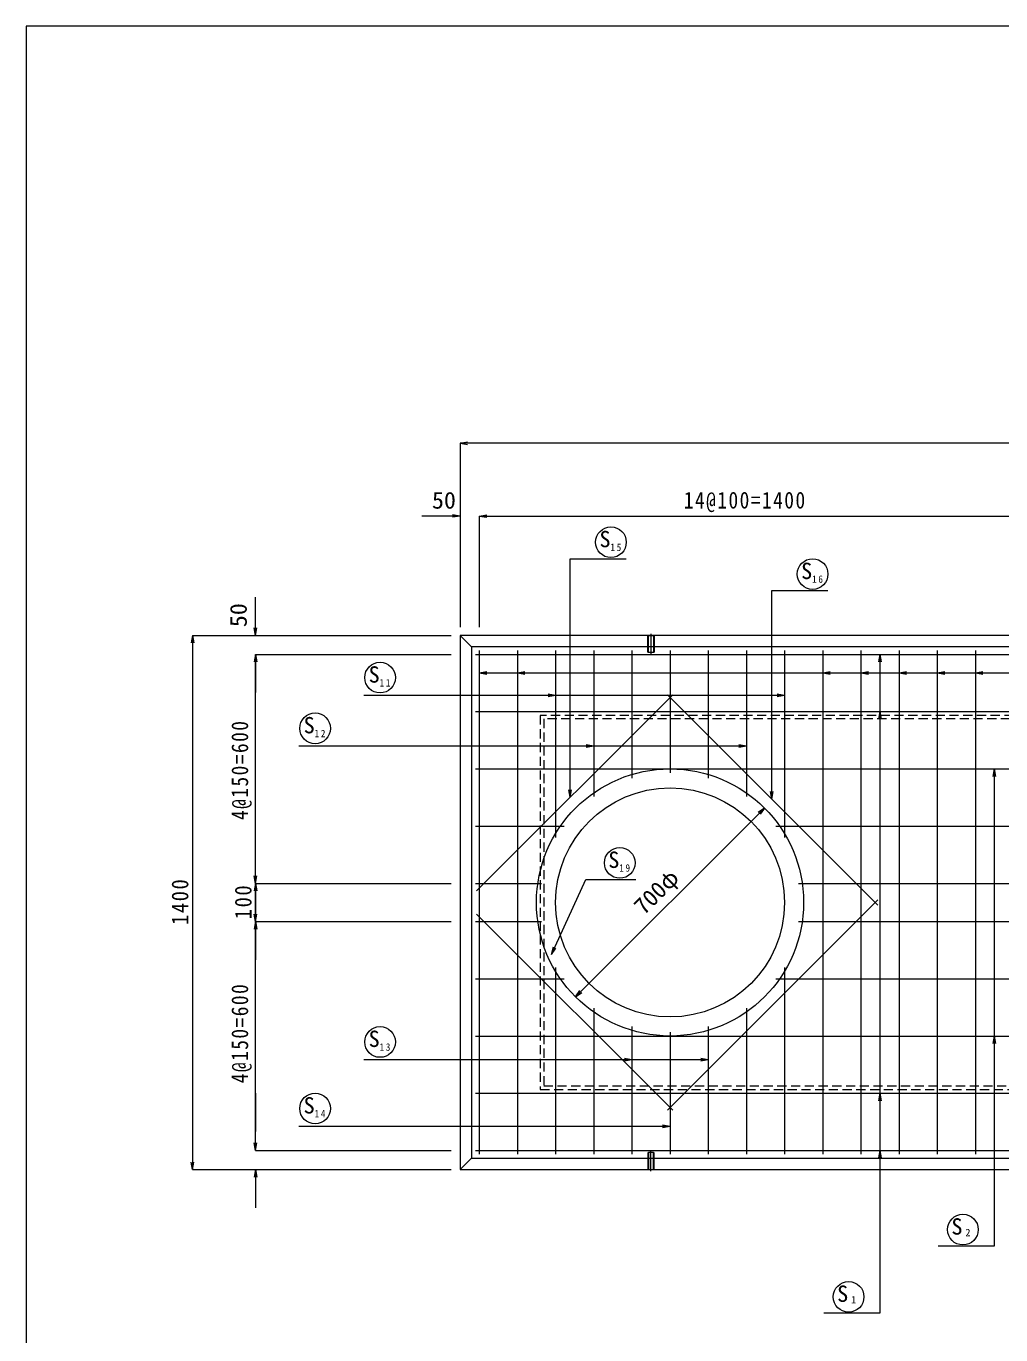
# Model space of a CAD drawing. Units: millimetres at full size, sheet at 1:20; details may follow other scales. Extents: x -10763 to 3978, y -2819 to 6691.
# Drawn here: x -3978 to -1425, y -611 to 2819 of the extents above; entities that cross this region are included whole.
import ezdxf
from ezdxf.enums import TextEntityAlignment as Align

# ---------------------------------------------------------------- set-up
doc = ezdxf.new("R2010")
doc.units = ezdxf.units.MM
doc.header["$LTSCALE"] = 20
doc.linetypes.add('DASHED1', pattern=[1.8, 1.2, -0.6])
for name, color, linetype, lineweight in [('0-0_図面枠', 4, 'Continuous', 9), ('0-3_鉄筋', 7, 'Continuous', 9), ('0-6_寸法', 4, 'Continuous', 9), ('0-F', 7, 'Continuous', 9), ('1-0', 7, 'Continuous', 9)]:
    doc.layers.add(name, color=color, linetype=linetype, lineweight=lineweight)
doc.styles.add('ＭＳ ゴシック', font='')
doc.styles.get('ＭＳ ゴシック').set_extended_font_data('MS Gothic')

msp = doc.modelspace()

# ---------------------------------------------------------------- linework, layer by layer
at = {"layer": '0-0_図面枠', "color": 3}
for p, q in [((-2811.42, 1192.26), (-2841.42, 1222.26)), ((-2811.42, 1192.26), (-2811.42, -147.74)), ((228.58, 1192.26), (-2811.42, 1192.26)), ((-2811.42, -147.74), (-2841.42, -177.74)), ((-2811.42, -147.74), (228.58, -147.74))]:
    msp.add_line(p, q, dxfattribs=at)
at = {"layer": '0-0_図面枠'}
for p, q in [((-2348.32, 1177.26), (-2348.32, 1222.26)), ((-2348.32, 1177.26), (-2348.32, 1222.26)), ((-2341.42, 1226.2), (-2341.42, 1173.31)), ((-2341.42, 1226.2), (-2341.42, 1173.31)), ((-2334.52, 1222.26), (-2334.52, 1177.26)), ((-2334.52, 1222.26), (-2334.52, 1177.26)), ((-2348.32, 1177.26), (-2349.42, 1178.36)), ((-2348.32, 1177.26), (-2349.42, 1178.36)), ((-2334.52, 1177.26), (-2348.32, 1177.26)), ((-2334.52, 1177.26), (-2348.32, 1177.26)), ((-2333.42, 1178.36), (-2334.52, 1177.26)), ((-2333.42, 1178.36), (-2334.52, 1177.26)), ((-2348.32, -132.74), (-2349.42, -133.84)), ((-2348.32, -132.74), (-2349.42, -133.84)), ((-2348.32, -132.74), (-2348.32, -177.74)), ((-2334.52, -132.74), (-2348.32, -132.74)), ((-2348.32, -132.74), (-2348.32, -177.74)), ((-2334.52, -132.74), (-2348.32, -132.74)), ((-2341.42, -181.69), (-2341.42, -128.8)), ((-2341.42, -181.69), (-2341.42, -128.8)), ((-2334.52, -177.74), (-2334.52, -132.74)), ((-2333.42, -133.84), (-2334.52, -132.74)), ((-2334.52, -177.74), (-2334.52, -132.74)), ((-2333.42, -133.84), (-2334.52, -132.74))]:
    msp.add_line(p, q, dxfattribs=at)
at = {"layer": '0-0_図面枠', "color": 7, "linetype": 'DASHED1'}
for p, q in [((48.58, 1012.26), (-2631.42, 1012.26)), ((-2631.42, 1012.26), (-2631.42, 32.26)), ((-2622.42, 41.26), (39.58, 41.26)), ((-2631.42, 32.26), (48.58, 32.26))]:
    msp.add_line(p, q, dxfattribs=at)
at = {"layer": '0-0_図面枠', "color": 3}
msp.add_lwpolyline([(-2841.42, -177.74), (258.58, -177.74), (258.58, 1222.26), (-2841.42, 1222.26)], close=True, dxfattribs=at)
at = {"layer": '0-0_図面枠'}
for points in [[(-2349.42, 1178.36), (-2349.42, 1222.26), (-2333.42, 1222.26), (-2333.42, 1178.36)], [(-2349.42, 1178.36), (-2349.42, 1222.26), (-2333.42, 1222.26), (-2333.42, 1178.36)], [(-2349.42, -133.84), (-2349.42, -177.74), (-2333.42, -177.74), (-2333.42, -133.84)], [(-2349.42, -133.84), (-2349.42, -177.74), (-2333.42, -177.74), (-2333.42, -133.84)]]:
    msp.add_lwpolyline(points, dxfattribs=at)
at = {"layer": '0-0_図面枠', "color": 7, "linetype": 'DASHED1'}
msp.add_lwpolyline([(39.58, 1003.26), (-2622.42, 1003.26), (-2622.42, 41.26)], dxfattribs=at)
at = {"layer": '0-0_図面枠', "color": 3}
msp.add_circle((-2291.42, 522.26), 300, dxfattribs=at)
at = {"layer": '0-3_鉄筋', "color": 2}
for p, q in [((-2801.42, 1172.26), (218.58, 1172.26)), ((-2791.42, 1182.26), (-2791.42, -137.74)), ((-2691.42, 1182.26), (-2691.42, -137.74)), ((-2591.42, 1182.26), (-2591.42, 692.53)), ((-2491.42, 1182.26), (-2491.42, 799.48)), ((-2391.42, 1182.26), (-2391.42, 847.67)), ((-2291.42, 1182.26), (-2291.42, 862.26)), ((-2191.42, 1182.26), (-2191.42, 847.67)), ((-2091.42, 1182.26), (-2091.42, 799.48)), ((-1991.42, 1182.26), (-1991.42, 692.53)), ((-1891.42, 1182.26), (-1891.42, -137.74)), ((-1791.42, 1182.26), (-1791.42, -137.74)), ((-1691.42, 1182.26), (-1691.42, -137.74)), ((-1591.42, 1182.26), (-1591.42, -137.74)), ((-1491.42, 1182.26), (-1491.42, -137.74)), ((-2284.34, 1066.73), (-2798.49, 552.59)), ((-1746.94, 515.19), (-2298.49, 1066.73)), ((-2801.42, 1022.26), (218.58, 1022.26)), ((-2801.42, 872.26), (-585.51, 872.26)), ((-2801.42, 722.26), (-2568.64, 722.26)), ((-2014.19, 722.26), (-719.42, 722.26)), ((-2801.42, 572.26), (-2627.83, 572.26)), ((-1955.01, 572.26), (-766.46, 572.26)), ((-2298.49, -22.22), (-1746.94, 529.33)), ((-2798.49, 491.93), (-2284.34, -22.22)), ((-2801.42, 472.26), (-2627.83, 472.26)), ((-1955.01, 472.26), (-766.46, 472.26)), ((-2591.42, 351.98), (-2591.42, -137.74)), ((-1991.42, 351.98), (-1991.42, -137.74)), ((-2801.42, 322.26), (-2568.64, 322.26)), ((-2014.19, 322.26), (-719.42, 322.26)), ((-2491.42, 245.03), (-2491.42, -137.74)), ((-2091.42, 245.03), (-2091.42, -137.74)), ((-2801.42, 172.26), (-585.51, 172.26)), ((-2391.42, 196.85), (-2391.42, -137.74)), ((-2291.42, 182.26), (-2291.42, -137.74)), ((-2191.42, 196.85), (-2191.42, -137.74)), ((-2801.42, 22.26), (218.58, 22.26)), ((-2801.42, -127.74), (218.58, -127.74))]:
    msp.add_line(p, q, dxfattribs=at)
at = {"layer": '0-3_鉄筋'}
for p, q in [((-2591.42, 1064.32), (-2611.11, 1067.79)), ((-2591.42, 1064.32), (-2611.11, 1060.85)), ((-1991.42, 1064.32), (-2011.11, 1067.79)), ((-1991.42, 1064.32), (-2011.11, 1060.85)), ((-2491.42, 931.44), (-2511.11, 934.92)), ((-2491.42, 931.44), (-2511.11, 927.97)), ((-2091.42, 931.44), (-2111.11, 934.92)), ((-2091.42, 931.44), (-2111.11, 927.97)), ((-2553.26, 797.81), (-2556.74, 817.51)), ((-2553.26, 797.81), (-2549.79, 817.51)), ((-2024.85, 793.09), (-2028.32, 812.79)), ((-2024.85, 793.09), (-2021.38, 812.79)), ((-2391.42, 109.47), (-2411.11, 112.95)), ((-2391.42, 109.47), (-2411.11, 106)), ((-2191.42, 109.47), (-2211.11, 112.95)), ((-2191.42, 109.47), (-2211.11, 106)), ((-2291.42, -64.84), (-2311.11, -61.37)), ((-2291.42, -64.84), (-2311.11, -68.31))]:
    msp.add_line(p, q, dxfattribs=at)
at = {"layer": '0-3_鉄筋', "color": 2}
msp.add_circle((-2291.42, 522.26), 350, dxfattribs=at)
at = {"layer": '0-6_寸法'}
for p, q in [((-2841.42, 1726.24), (-2821.72, 1729.72)), ((258.58, 1726.24), (-2841.42, 1726.24)), ((-2841.42, 1726.24), (-2821.72, 1722.77)), ((-2841.42, 1726.24), (-2841.42, 1534.98)), ((-2841.42, 1534.98), (-2941.42, 1534.98)), ((-2841.42, 1534.98), (-2861.11, 1538.45)), ((-2841.42, 1534.98), (-2861.11, 1531.51)), ((-2841.42, 1534.98), (-2841.42, 1243.3)), ((-2791.42, 1534.98), (-2771.72, 1538.45)), ((-2791.42, 1534.98), (-2791.42, 1243.3)), ((-2791.42, 1534.98), (-1391.42, 1534.98)), ((-2791.42, 1534.98), (-2771.72, 1531.51)), ((-2791.42, 1534.98), (-2791.42, 1243.3)), ((-3377.28, 1222.26), (-3377.28, 1322.26)), ((-3377.28, 1222.26), (-3380.76, 1241.95)), ((-3377.28, 1222.26), (-3373.81, 1241.95)), ((-3542.89, 1222.26), (-3546.36, 1202.56)), ((-3542.89, 1222.26), (-3542.89, -177.74)), ((-3542.89, 1222.26), (-3539.42, 1202.56)), ((-3542.89, 1222.26), (-3377.28, 1222.26)), ((-3377.28, 1222.26), (-2864.86, 1222.26)), ((-3377.28, 1172.26), (-3380.76, 1152.56)), ((-3377.28, 572.26), (-3377.28, 1172.26)), ((-3377.28, 1172.26), (-3377.28, 1072.26)), ((-3377.28, 1172.26), (-3373.81, 1152.56)), ((-3377.28, 1172.26), (-2864.86, 1172.26)), ((-2043.93, 769.74), (-2538.9, 274.77)), ((-2043.93, 769.74), (-2060.31, 758.27)), ((-2043.93, 769.74), (-2055.4, 753.36)), ((-3377.28, 572.26), (-3377.28, 672.26)), ((-3377.28, 572.26), (-3380.76, 591.95)), ((-3377.28, 572.26), (-3373.81, 591.95)), ((-3377.28, 572.26), (-3380.76, 552.56)), ((-3377.28, 472.26), (-3377.28, 572.26)), ((-3377.28, 472.26), (-3377.28, 572.26)), ((-3377.28, 572.26), (-3377.28, 472.26)), ((-3377.28, 572.26), (-3373.81, 552.56)), ((-3377.28, 572.26), (-2864.86, 572.26)), ((-3377.28, 472.26), (-3380.76, 491.95)), ((-3377.28, 472.26), (-3380.76, 452.56)), ((-3377.28, 472.26), (-3377.28, 372.26)), ((-3377.28, 472.26), (-3373.81, 452.56)), ((-3377.28, 472.26), (-2864.86, 472.26)), ((-2538.9, 274.77), (-2527.43, 291.15)), ((-2538.9, 274.77), (-2522.52, 286.24)), ((-3377.28, -127.74), (-3377.28, 185.85)), ((-3377.28, 22.26), (-3377.28, -77.74)), ((-3377.28, -127.74), (-3377.28, -27.74)), ((-3377.28, -127.74), (-3380.76, -108.05)), ((-3377.28, -127.74), (-3373.81, -108.05)), ((-3377.28, -127.74), (-2864.86, -127.74)), ((-3542.89, -177.74), (-3546.36, -158.05)), ((-3542.89, -177.74), (-3539.42, -158.05)), ((-3542.89, -177.74), (-3377.28, -177.74)), ((-3377.28, -177.74), (-3380.76, -197.44)), ((-3377.28, -177.74), (-3377.28, -277.74)), ((-3377.28, -177.74), (-3373.81, -197.44)), ((-3377.28, -177.74), (-2864.86, -177.74))]:
    msp.add_line(p, q, dxfattribs=at)
at = {"layer": '0-6_寸法', "color": 7}
for p, q in [((-2601.83, 386.16), (-2512.48, 582.74)), ((-2512.48, 582.74), (-2380.7, 582.74)), ((-2601.83, 386.16), (-2596.85, 405.52)), ((-2601.83, 386.16), (-2590.52, 402.65))]:
    msp.add_line(p, q, dxfattribs=at)
at = {"layer": '0-6_寸法'}
msp.add_lwpolyline([(-3377.28, 172.26), (-3377.28, 472.26), (-3373.81, 491.95)], dxfattribs=at)
at = {"layer": '0-F'}
for p, q in [((-2553.26, 1423.13), (-2406.21, 1423.13)), ((-2553.26, 797.81), (-2553.26, 1423.13)), ((-2024.85, 1339.7), (-1877.8, 1339.7)), ((-2024.85, 793.09), (-2024.85, 1339.7)), ((-1741.42, 1172.26), (-1744.89, 1152.56)), ((-1741.42, 1172.26), (-1741.42, -554.47)), ((-1741.42, 1172.26), (-1737.94, 1152.56)), ((-2791.42, 1124.08), (-2771.72, 1127.55)), ((-2791.42, 1124.08), (520.43, 1124.08)), ((-2791.42, 1124.08), (-2771.72, 1120.6)), ((-2691.42, 1124.08), (-2671.72, 1127.55)), ((-2691.42, 1124.08), (-2671.72, 1120.6)), ((-1891.42, 1124.08), (-1871.72, 1127.55)), ((-1891.42, 1124.08), (-1871.72, 1120.6)), ((-1791.42, 1124.08), (-1771.72, 1127.55)), ((-1791.42, 1124.08), (-1771.72, 1120.6)), ((-1691.42, 1124.08), (-1671.72, 1127.55)), ((-1691.42, 1124.08), (-1671.72, 1120.6)), ((-1591.42, 1124.08), (-1571.72, 1127.55)), ((-1591.42, 1124.08), (-1571.72, 1120.6)), ((-1491.42, 1124.08), (-1471.72, 1127.55)), ((-1491.42, 1124.08), (-1471.72, 1120.6)), ((-1991.42, 1064.32), (-3093.39, 1064.32)), ((-1741.42, 1022.26), (-1744.89, 1002.56)), ((-1741.42, 1022.26), (-1737.94, 1002.56)), ((-2091.42, 931.44), (-3263.67, 931.44)), ((-1441.95, 872.26), (-1445.42, 852.56)), ((-1441.95, 872.26), (-1441.95, -378.29)), ((-1441.95, 872.26), (-1438.48, 852.56)), ((-1441.95, 172.26), (-1445.42, 152.56)), ((-1441.95, 172.26), (-1438.48, 152.56)), ((-2191.42, 109.47), (-3093.39, 109.47)), ((-1741.42, 22.26), (-1744.89, 2.56)), ((-1741.42, 22.26), (-1737.94, 2.56)), ((-2291.42, -64.84), (-3263.67, -64.84)), ((-1741.42, -127.74), (-1744.89, -147.44)), ((-1741.42, -127.74), (-1737.94, -147.44)), ((-1441.95, -378.29), (-1589, -378.29)), ((-1741.42, -554.47), (-1888.47, -554.47))]:
    msp.add_line(p, q, dxfattribs=at)
at = {"layer": '0-F', "color": 4}
for centre in [(-2446.31, 1466.26), (-1917.9, 1382.83), (-3051.18, 1111.42), (-3221.46, 978.55), (-2423.16, 625.87), (-3051.18, 156.58), (-3221.46, -17.74), (-1524.12, -335.16), (-1823.59, -511.33)]:
    msp.add_circle(centre, 40.21, dxfattribs=at)
at = {"layer": '1-0', "color": 5}
for p, q in [((-3978.45, 2818.65), (-3978.45, -2818.65)), ((3978.45, 2818.65), (-3978.45, 2818.65))]:
    msp.add_line(p, q, dxfattribs=at)

# ---------------------------------------------------------------- texts
at = {"layer": '0-6_寸法', "color": 7, "style": 'ＭＳ ゴシック', "width": 1.05}
msp.add_text('50', height=43.99, dxfattribs=at).set_placement((-2915.31, 1541.07), align=Align.BOTTOM_LEFT)
msp.add_text('50', height=43.99, rotation=90, dxfattribs=at).set_placement((-3387.28, 1243.65), align=Align.BOTTOM_LEFT)
at = {"layer": '0-6_寸法', "color": 7, "style": 'ＭＳ ゴシック'}
msp.add_text('700φ', height=43.99, rotation=45, dxfattribs=at).set_placement((-2350.11, 477.71), align=Align.BOTTOM_LEFT)
at = {"layer": '0-6_寸法', "color": 7, "insert": (-2255.42, 1544.98), "char_height": 43.99, "attachment_point": 7, "style": 'ＭＳ ゴシック'}
msp.add_mtext('\\T1.15;\\W0.85;14@100=1400', dxfattribs=at)
at = {"layer": '0-6_寸法', "color": 7, "char_height": 43.99, "attachment_point": 7, "rotation": 90, "style": 'ＭＳ ゴシック'}
for s, insert in [('\\T1.15;\\W0.85;4@150=600', (-3387.28, 738.26)), ('\\T1.15;\\W0.9;1400', (-3552.89, 463.26)), ('\\T1.15;\\W0.9;100', (-3387.28, 478.26)), ('\\T1.15;\\W0.85;4@150=600', (-3387.28, 48.44))]:
    msp.add_mtext(s, dxfattribs=dict(at, insert=insert))
at = {"layer": '0-F', "style": 'ＭＳ ゴシック'}
for s, height, p in [('S', 42.77, (-2476.43, 1440.34)), ('S', 42.77, (-1948.02, 1356.91)), ('S', 42.77, (-3081.3, 1085.5)), ('S', 42.77, (-3251.58, 952.63)), ('S', 42.77, (-2453.29, 599.95)), ('S', 42.77, (-3081.3, 130.66)), ('S', 42.77, (-3251.58, -43.66)), ('S', 42.77, (-1554.24, -361.08)), ('2', 19.55, (-1517.67, -358.44)), ('S', 42.77, (-1853.71, -537.25)), ('1', 19.55, (-1817.13, -534.61))]:
    msp.add_text(s, height=height, dxfattribs=at).set_placement(p, align=Align.BOTTOM_LEFT)
at = {"layer": '0-F', "char_height": 19.55, "attachment_point": 7, "style": 'ＭＳ ゴシック'}
for s, insert in [('\\T1.37;\\W0.9;15', (-2447.66, 1442.98)), ('\\T1.37;\\W0.9;16', (-1919.25, 1359.55)), ('\\T1.37;\\W0.9;11', (-3052.52, 1088.14)), ('\\T1.37;\\W0.9;12', (-3222.8, 955.27)), ('\\T1.37;\\W0.9;19', (-2424.51, 602.59)), ('\\T1.37;\\W0.9;13', (-3052.52, 133.3)), ('\\T1.37;\\W0.9;14', (-3222.8, -41.02))]:
    msp.add_mtext(s, dxfattribs=dict(at, insert=insert))

doc.saveas('drawing.dxf')
